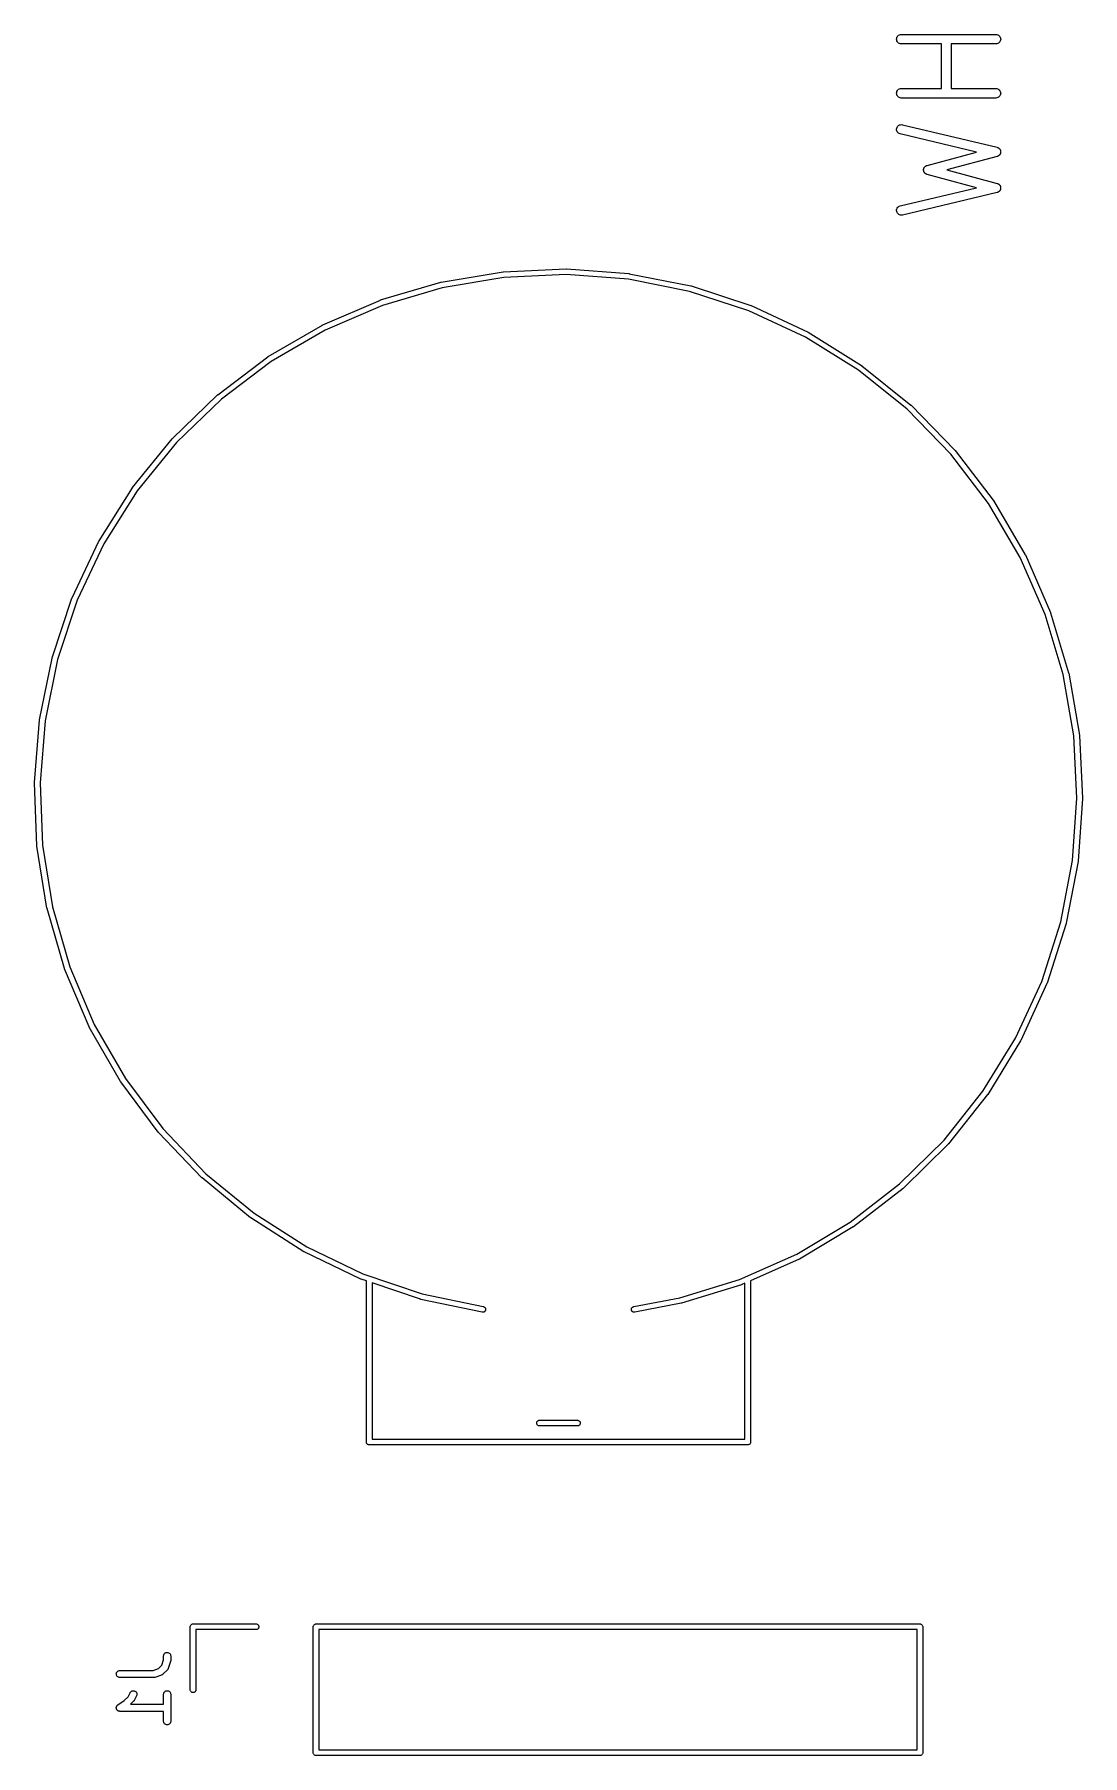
# Model space of a CAD drawing. Extents: x 160.9 to 183.1, y -119.4 to -83.
import ezdxf

# ---------------------------------------------------------------- set-up
doc = ezdxf.new("R2010")
doc.units = 0
doc.layers.add('BLACK', color=7, linetype='CONTINUOUS')

msp = doc.modelspace()

# ---------------------------------------------------------------- linework, layer by layer
at = {"layer": 'BLACK', "linetype": 'CONTINUOUS'}
for p, q in [((179.145, -83.121), (179.147, -83.1016)), ((179.147, -83.1405), (179.145, -83.121)), ((179.147, -83.1016), (179.153, -83.083)), ((179.152, -83.1592), (179.147, -83.1405)), ((179.161, -83.1765), (179.152, -83.1592)), ((179.153, -83.083), (179.162, -83.0658)), ((179.173, -83.1917), (179.161, -83.1765)), ((179.162, -83.0658), (179.174, -83.0508)), ((179.188, -83.2042), (179.173, -83.1917)), ((179.174, -83.0508), (179.189, -83.0384)), ((179.205, -83.2136), (179.188, -83.2042)), ((179.189, -83.0384), (179.207, -83.0293)), ((179.224, -83.2195), (179.205, -83.2136)), ((179.207, -83.0293), (179.225, -83.0236)), ((179.243, -83.2217), (179.224, -83.2195)), ((179.225, -83.0236), (179.245, -83.0217)), ((179.245, -83.2217), (179.243, -83.2217)), ((179.245, -83.0217), (181.245, -83.0217)), ((180.097, -83.2217), (179.245, -83.2217)), ((180.097, -84.1646), (180.097, -83.2217)), ((181.245, -83.2217), (180.297, -83.2217)), ((180.297, -83.2217), (180.297, -84.1646)), ((181.245, -83.0217), (181.246, -83.0217)), ((181.264, -83.2198), (181.245, -83.2217)), ((181.246, -83.0217), (181.266, -83.0239)), ((181.283, -83.2142), (181.264, -83.2198)), ((181.266, -83.0239), (181.284, -83.0298)), ((181.3, -83.205), (181.283, -83.2142)), ((181.284, -83.0298), (181.301, -83.0392)), ((181.315, -83.1927), (181.3, -83.205)), ((181.301, -83.0392), (181.316, -83.0517)), ((181.328, -83.1776), (181.315, -83.1927)), ((181.316, -83.0517), (181.328, -83.067)), ((181.328, -83.067), (181.337, -83.0843)), ((181.337, -83.1605), (181.328, -83.1776)), ((181.337, -83.0843), (181.343, -83.103)), ((181.343, -83.1418), (181.337, -83.1605)), ((181.343, -83.103), (181.345, -83.1224)), ((181.345, -83.1224), (181.343, -83.1418)), ((179.145, -84.2639), (179.147, -84.2445)), ((179.147, -84.2833), (179.145, -84.2639)), ((179.147, -84.2445), (179.153, -84.2258)), ((179.152, -84.302), (179.147, -84.2833)), ((179.161, -84.3193), (179.152, -84.302)), ((179.153, -84.2258), (179.162, -84.2087)), ((179.173, -84.3345), (179.161, -84.3193)), ((179.162, -84.2087), (179.174, -84.1936)), ((179.188, -84.3471), (179.173, -84.3345)), ((179.174, -84.1936), (179.189, -84.1813)), ((179.189, -84.1813), (179.207, -84.1721)), ((179.207, -84.1721), (179.225, -84.1665)), ((179.225, -84.1665), (179.245, -84.1646)), ((179.245, -84.1646), (180.097, -84.1646)), ((180.297, -84.1646), (181.245, -84.1646)), ((181.245, -84.1646), (181.246, -84.1646)), ((181.246, -84.1646), (181.266, -84.1668)), ((181.266, -84.1668), (181.284, -84.1727)), ((181.284, -84.1727), (181.301, -84.1821)), ((181.301, -84.1821), (181.316, -84.1946)), ((181.328, -84.3205), (181.315, -84.3355)), ((181.316, -84.1946), (181.328, -84.2098)), ((181.328, -84.2098), (181.337, -84.2271)), ((181.337, -84.3033), (181.328, -84.3205)), ((181.337, -84.2271), (181.343, -84.2458)), ((181.343, -84.2847), (181.337, -84.3033)), ((181.343, -84.2458), (181.345, -84.2653)), ((181.345, -84.2653), (181.343, -84.2847)), ((179.205, -84.3565), (179.188, -84.3471)), ((179.224, -84.3624), (179.205, -84.3565)), ((179.243, -84.3646), (179.224, -84.3624)), ((179.245, -84.3646), (179.243, -84.3646)), ((181.245, -84.3646), (179.245, -84.3646)), ((181.264, -84.3627), (181.245, -84.3646)), ((181.283, -84.357), (181.264, -84.3627)), ((181.3, -84.3479), (181.283, -84.357)), ((181.315, -84.3355), (181.3, -84.3479)), ((179.145, -85.022), (179.148, -85.0026)), ((179.146, -85.0414), (179.145, -85.022)), ((179.151, -85.0604), (179.146, -85.0414)), ((179.148, -85.0026), (179.154, -84.9842)), ((179.159, -85.078), (179.151, -85.0604)), ((179.154, -84.9842), (179.164, -84.9674)), ((179.164, -84.9674), (179.177, -84.9529)), ((179.177, -84.9529), (179.193, -84.9411)), ((179.193, -84.9411), (179.21, -84.9326)), ((179.21, -84.9326), (179.229, -84.9277)), ((179.229, -84.9277), (179.249, -84.9265)), ((179.249, -84.9265), (179.268, -84.9292)), ((179.268, -84.9292), (181.268, -85.4054)), ((179.171, -85.0937), (179.159, -85.078)), ((179.185, -85.1068), (179.171, -85.0937)), ((179.202, -85.1168), (179.185, -85.1068)), ((179.22, -85.1234), (179.202, -85.1168)), ((179.222, -85.1238), (179.22, -85.1234)), ((180.836, -85.5082), (179.222, -85.1238)), ((181.268, -85.4054), (181.269, -85.4057)), ((181.269, -85.4057), (181.274, -85.4073)), ((181.274, -85.4073), (181.278, -85.4084)), ((181.278, -85.4084), (181.283, -85.4106)), ((181.283, -85.4106), (181.288, -85.4123)), ((181.288, -85.4123), (181.292, -85.4147)), ((181.292, -85.4147), (181.296, -85.4167)), ((181.296, -85.4167), (181.3, -85.4197)), ((181.3, -85.4197), (181.304, -85.4224)), ((181.304, -85.4224), (181.308, -85.4255)), ((181.308, -85.4255), (181.312, -85.4282)), ((179.778, -85.7916), (179.784, -85.7889)), ((179.784, -85.7889), (179.787, -85.7881)), ((179.787, -85.7881), (179.79, -85.787)), ((179.79, -85.787), (180.836, -85.5082)), ((181.271, -85.5993), (180.204, -85.8836)), ((181.275, -85.5977), (181.271, -85.5993)), ((181.279, -85.5965), (181.275, -85.5977)), ((181.284, -85.5943), (181.279, -85.5965)), ((181.289, -85.5924), (181.284, -85.5943)), ((181.293, -85.59), (181.289, -85.5924)), ((181.297, -85.588), (181.293, -85.59)), ((181.301, -85.5849), (181.297, -85.588)), ((181.305, -85.5822), (181.301, -85.5849)), ((181.309, -85.579), (181.305, -85.5822)), ((181.312, -85.5763), (181.309, -85.579)), ((181.312, -85.4282), (181.315, -85.432)), ((181.316, -85.5724), (181.312, -85.5763)), ((181.315, -85.432), (181.319, -85.4355)), ((181.32, -85.5689), (181.316, -85.5724)), ((181.319, -85.4355), (181.322, -85.4392)), ((181.322, -85.5652), (181.32, -85.5689)), ((181.322, -85.4392), (181.325, -85.4426)), ((181.325, -85.5617), (181.322, -85.5652)), ((181.325, -85.4426), (181.327, -85.447)), ((181.328, -85.5573), (181.325, -85.5617)), ((181.327, -85.447), (181.33, -85.4512)), ((181.331, -85.5531), (181.328, -85.5573)), ((181.33, -85.4512), (181.332, -85.4553)), ((181.333, -85.5489), (181.331, -85.5531)), ((181.332, -85.4553), (181.335, -85.4593)), ((181.335, -85.5449), (181.333, -85.5489)), ((181.335, -85.4593), (181.337, -85.4641)), ((181.337, -85.54), (181.335, -85.5449)), ((181.337, -85.4641), (181.339, -85.4688)), ((181.339, -85.5353), (181.337, -85.54)), ((181.339, -85.4688), (181.34, -85.4732)), ((181.34, -85.5309), (181.339, -85.5353)), ((181.34, -85.4732), (181.342, -85.4776)), ((181.342, -85.5265), (181.34, -85.5309)), ((181.342, -85.4776), (181.342, -85.4827)), ((181.342, -85.4827), (181.344, -85.4877)), ((181.343, -85.5214), (181.342, -85.5265)), ((181.344, -85.5164), (181.343, -85.5214)), ((181.344, -85.4877), (181.344, -85.4923)), ((181.344, -85.4923), (181.345, -85.4969)), ((181.345, -85.4969), (181.344, -85.502)), ((181.344, -85.502), (181.345, -85.5072)), ((181.345, -85.5072), (181.344, -85.5117)), ((181.344, -85.5117), (181.344, -85.5164)), ((179.716, -85.8764), (179.717, -85.8732)), ((179.717, -85.8829), (179.716, -85.8764)), ((179.716, -85.8894), (179.717, -85.8829)), ((179.717, -85.8927), (179.716, -85.8894)), ((179.717, -85.8699), (179.719, -85.8636)), ((179.717, -85.8732), (179.717, -85.8699)), ((179.717, -85.8959), (179.717, -85.8927)), ((179.718, -85.9023), (179.717, -85.8959)), ((179.719, -85.9087), (179.718, -85.9023)), ((179.719, -85.8636), (179.72, -85.8572)), ((179.721, -85.9118), (179.719, -85.9087)), ((179.72, -85.8572), (179.721, -85.8541)), ((179.721, -85.8541), (179.722, -85.8509)), ((179.721, -85.915), (179.721, -85.9118)), ((179.724, -85.9209), (179.721, -85.915)), ((179.722, -85.8509), (179.724, -85.845)), ((179.724, -85.845), (179.727, -85.8389)), ((179.726, -85.927), (179.724, -85.9209)), ((179.728, -85.9298), (179.726, -85.927)), ((179.727, -85.8389), (179.728, -85.8362)), ((179.728, -85.8362), (179.73, -85.8332)), ((179.729, -85.9328), (179.728, -85.9298)), ((179.733, -85.9381), (179.729, -85.9328)), ((179.73, -85.8332), (179.734, -85.8279)), ((179.736, -85.9437), (179.733, -85.9381)), ((179.734, -85.8279), (179.737, -85.8224)), ((179.738, -85.9461), (179.736, -85.9437)), ((179.737, -85.8224), (179.739, -85.82)), ((179.74, -85.9488), (179.738, -85.9461)), ((179.739, -85.82), (179.741, -85.8174)), ((179.745, -85.9533), (179.74, -85.9488)), ((179.741, -85.8174), (179.746, -85.813)), ((179.749, -85.9581), (179.745, -85.9533)), ((179.746, -85.813), (179.75, -85.8082)), ((179.752, -85.96), (179.749, -85.9581)), ((179.75, -85.8082), (179.753, -85.8063)), ((179.754, -85.9623), (179.752, -85.96)), ((179.753, -85.8063), (179.756, -85.8041)), ((179.76, -85.9658), (179.754, -85.9623)), ((179.756, -85.8041), (179.761, -85.8007)), ((179.765, -85.9696), (179.76, -85.9658)), ((179.761, -85.8007), (179.766, -85.7969)), ((179.768, -85.971), (179.765, -85.9696)), ((179.766, -85.7969), (179.769, -85.7956)), ((179.771, -85.9728), (179.768, -85.971)), ((179.769, -85.7956), (179.772, -85.7938)), ((179.777, -85.9751), (179.771, -85.9728)), ((179.772, -85.7938), (179.778, -85.7916)), ((179.783, -85.9779), (179.777, -85.9751)), ((179.786, -85.9787), (179.783, -85.9779)), ((179.789, -85.9799), (179.786, -85.9787)), ((179.79, -85.9802), (179.789, -85.9799)), ((180.836, -86.2591), (179.79, -85.9802)), ((180.204, -85.8836), (181.271, -86.1679)), ((179.222, -86.6435), (180.836, -86.2591)), ((181.268, -86.3619), (179.268, -86.838)), ((181.272, -86.3603), (181.268, -86.3619)), ((181.271, -86.1679), (181.272, -86.1683)), ((181.272, -86.1683), (181.276, -86.17)), ((181.277, -86.3593), (181.272, -86.3603)), ((181.276, -86.17), (181.281, -86.1712)), ((181.281, -86.3572), (181.277, -86.3593)), ((181.281, -86.1712), (181.285, -86.1735)), ((181.286, -86.3555), (181.281, -86.3572)), ((181.285, -86.1735), (181.29, -86.1754)), ((181.29, -86.3532), (181.286, -86.3555)), ((181.29, -86.1754), (181.294, -86.1779)), ((181.295, -86.3513), (181.29, -86.3532)), ((181.294, -86.1779), (181.298, -86.18)), ((181.299, -86.3483), (181.295, -86.3513)), ((181.298, -86.18), (181.302, -86.1831)), ((181.303, -86.3457), (181.299, -86.3483)), ((181.302, -86.1831), (181.307, -86.1859)), ((181.307, -86.3426), (181.303, -86.3457)), ((181.307, -86.1859), (181.31, -86.1891)), ((181.31, -86.34), (181.307, -86.3426)), ((181.31, -86.1891), (181.313, -86.1919)), ((181.314, -86.3362), (181.31, -86.34)), ((181.313, -86.1919), (181.317, -86.1958)), ((181.318, -86.3328), (181.314, -86.3362)), ((181.317, -86.1958), (181.321, -86.1994)), ((181.321, -86.3291), (181.318, -86.3328)), ((181.321, -86.1994), (181.323, -86.2032)), ((181.324, -86.3258), (181.321, -86.3291)), ((181.323, -86.2032), (181.326, -86.2067)), ((181.327, -86.3214), (181.324, -86.3258)), ((181.326, -86.2067), (181.329, -86.2111)), ((181.33, -86.3173), (181.327, -86.3214)), ((181.329, -86.2111), (181.332, -86.2154)), ((181.332, -86.3131), (181.33, -86.3173)), ((181.332, -86.2154), (181.334, -86.2196)), ((181.334, -86.3092), (181.332, -86.3131)), ((181.334, -86.2196), (181.336, -86.2236)), ((181.336, -86.3044), (181.334, -86.3092)), ((181.336, -86.2236), (181.338, -86.2285)), ((181.338, -86.2998), (181.336, -86.3044)), ((181.338, -86.2285), (181.34, -86.2332)), ((181.34, -86.2953), (181.338, -86.2998)), ((181.34, -86.2332), (181.341, -86.2377)), ((181.341, -86.291), (181.34, -86.2953)), ((181.341, -86.2377), (181.342, -86.2421)), ((181.342, -86.2859), (181.341, -86.291)), ((181.342, -86.2421), (181.343, -86.2472)), ((181.343, -86.2809), (181.342, -86.2859)), ((181.343, -86.2472), (181.344, -86.2523)), ((181.344, -86.2763), (181.343, -86.2809)), ((181.344, -86.2523), (181.344, -86.2569)), ((181.344, -86.2569), (181.345, -86.2614)), ((181.345, -86.2614), (181.344, -86.2666)), ((181.344, -86.2666), (181.345, -86.2718)), ((181.345, -86.2718), (181.344, -86.2763)), ((179.145, -86.7439), (179.146, -86.7244)), ((179.147, -86.7632), (179.145, -86.7439)), ((179.146, -86.7244), (179.151, -86.7056)), ((179.154, -86.7817), (179.147, -86.7632)), ((179.151, -86.7056), (179.16, -86.6881)), ((179.163, -86.7987), (179.154, -86.7817)), ((179.16, -86.6881), (179.172, -86.6726)), ((179.176, -86.8134), (179.163, -86.7987)), ((179.172, -86.6726), (179.186, -86.6596)), ((179.191, -86.8254), (179.176, -86.8134)), ((179.186, -86.6596), (179.203, -86.6498)), ((179.209, -86.8341), (179.191, -86.8254)), ((179.203, -86.6498), (179.222, -86.6435)), ((179.228, -86.8393), (179.209, -86.8341)), ((179.247, -86.8407), (179.228, -86.8393)), ((179.267, -86.8384), (179.247, -86.8407)), ((179.268, -86.838), (179.267, -86.8384)), ((168.242, -88.6302), (169.514, -88.2558)), ((169.514, -88.2558), (169.515, -88.2556)), ((169.515, -88.2556), (169.518, -88.2549)), ((169.518, -88.2549), (169.521, -88.2542)), ((169.521, -88.2542), (170.829, -88.0354)), ((170.845, -88.1543), (169.545, -88.3719)), ((170.829, -88.0354), (170.83, -88.0353)), ((170.83, -88.0353), (170.833, -88.0349)), ((170.833, -88.0349), (170.836, -88.0346)), ((170.836, -88.0346), (172.161, -87.9745)), ((172.163, -88.0945), (170.845, -88.1543)), ((172.161, -87.9745), (172.161, -87.9744)), ((172.161, -87.9744), (172.165, -87.9745)), ((173.478, -88.1934), (172.163, -88.0945)), ((172.165, -87.9745), (172.168, -87.9746)), ((172.168, -87.9746), (173.49, -88.074)), ((174.771, -88.4496), (173.478, -88.1934)), ((173.49, -88.074), (173.491, -88.0741)), ((173.491, -88.0741), (173.494, -88.0745)), ((173.494, -88.0745), (173.497, -88.075)), ((173.497, -88.075), (174.798, -88.3325)), ((174.798, -88.3325), (174.798, -88.3325)), ((174.798, -88.3325), (174.798, -88.3325)), ((174.798, -88.3325), (174.799, -88.3327)), ((174.799, -88.3327), (174.802, -88.3335)), ((174.802, -88.3335), (174.805, -88.3344)), ((167.018, -89.1571), (168.236, -88.6326)), ((168.236, -88.6324), (168.239, -88.6313)), ((168.236, -88.6326), (168.236, -88.6324)), ((168.239, -88.6313), (168.242, -88.6302)), ((169.545, -88.3719), (168.28, -88.7443)), ((176.025, -88.8593), (174.771, -88.4496)), ((174.805, -88.3344), (176.065, -88.7463)), ((168.28, -88.7443), (167.069, -89.2658)), ((177.22, -89.4166), (176.025, -88.8593)), ((176.065, -88.7463), (176.066, -88.7465)), ((176.066, -88.7465), (176.069, -88.7478)), ((176.069, -88.7478), (176.072, -88.749)), ((176.072, -88.749), (177.274, -89.3094)), ((165.865, -89.8273), (167.011, -89.1603)), ((167.069, -89.2658), (165.929, -89.9292)), ((167.011, -89.1603), (167.012, -89.16)), ((167.012, -89.16), (167.015, -89.1585)), ((167.015, -89.1585), (167.018, -89.1571)), ((178.339, -90.1134), (177.22, -89.4166)), ((177.274, -89.3094), (177.274, -89.3096)), ((177.274, -89.3096), (177.277, -89.3112)), ((177.277, -89.3112), (177.28, -89.3128)), ((177.28, -89.3128), (178.406, -90.0135)), ((164.802, -90.6311), (165.859, -89.8313)), ((165.929, -89.9292), (164.877, -90.7246)), ((165.859, -89.8313), (165.86, -89.8309)), ((165.86, -89.8309), (165.863, -89.8291)), ((165.863, -89.8291), (165.865, -89.8273)), ((179.367, -90.9398), (178.339, -90.1134)), ((178.406, -90.0135), (178.406, -90.0138)), ((178.406, -90.0138), (178.409, -90.0158)), ((178.409, -90.0158), (178.412, -90.0177)), ((178.412, -90.0177), (179.445, -90.8485)), ((163.842, -91.5568), (164.796, -90.6357)), ((164.877, -90.7246), (163.928, -91.6406)), ((164.796, -90.6357), (164.797, -90.6353)), ((164.797, -90.6353), (164.799, -90.6332)), ((164.799, -90.6332), (164.802, -90.6311)), ((179.445, -90.8485), (179.446, -90.8489)), ((179.446, -90.8489), (179.448, -90.8512)), ((179.448, -90.8512), (179.45, -90.8534)), ((179.45, -90.8534), (180.376, -91.8023)), ((180.288, -91.8835), (179.367, -90.9398)), ((163.001, -92.5911), (163.838, -91.5621)), ((163.838, -91.5616), (163.84, -91.5592)), ((163.838, -91.5621), (163.838, -91.5616)), ((163.84, -91.5592), (163.842, -91.5568)), ((163.928, -91.6406), (163.097, -92.664)), ((181.089, -92.9311), (180.288, -91.8835)), ((180.376, -91.8023), (180.377, -91.8028)), ((180.377, -91.8028), (180.379, -91.8053)), ((180.379, -91.8053), (180.381, -91.8078)), ((180.381, -91.8078), (181.186, -92.8611)), ((162.291, -93.7189), (162.997, -92.597)), ((163.097, -92.664), (162.394, -93.7798)), ((162.997, -92.5964), (162.999, -92.5937)), ((162.997, -92.597), (162.997, -92.5964)), ((162.999, -92.5937), (163.001, -92.5911)), ((181.758, -94.0674), (181.089, -92.9311)), ((181.186, -92.8611), (181.187, -92.8616)), ((181.187, -92.8616), (181.189, -92.8644)), ((181.189, -92.8644), (181.19, -92.8671)), ((181.19, -92.8671), (181.863, -94.0096)), ((161.72, -94.924), (162.287, -93.7253)), ((162.394, -93.7798), (161.83, -94.972)), ((162.287, -93.7247), (162.289, -93.7218)), ((162.287, -93.7253), (162.287, -93.7247)), ((162.289, -93.7218), (162.291, -93.7189)), ((182.286, -95.2758), (181.758, -94.0674)), ((181.863, -94.0096), (181.864, -94.0101)), ((181.864, -94.0101), (181.865, -94.0131)), ((181.865, -94.0131), (181.867, -94.016)), ((181.867, -94.016), (182.398, -95.2311)), ((161.299, -96.1889), (161.718, -94.9307)), ((161.83, -94.972), (161.414, -96.2233)), ((161.718, -94.9301), (161.719, -94.9271)), ((161.718, -94.9307), (161.718, -94.9301)), ((161.719, -94.9271), (161.72, -94.924)), ((182.398, -95.2311), (182.398, -95.2316)), ((182.398, -95.2316), (182.399, -95.2348)), ((182.399, -95.2348), (182.4, -95.2378)), ((182.4, -95.2378), (182.781, -96.5078)), ((182.665, -96.5389), (182.286, -95.2758)), ((161.033, -97.4951), (161.297, -96.1958)), ((161.414, -96.2233), (161.151, -97.5155)), ((161.297, -96.1952), (161.298, -96.192)), ((161.297, -96.1958), (161.297, -96.1952)), ((161.298, -96.192), (161.299, -96.1889)), ((182.889, -97.8383), (182.665, -96.5389)), ((182.781, -96.5078), (182.781, -96.5084)), ((182.781, -96.5084), (182.782, -96.5117)), ((182.782, -96.5117), (182.783, -96.5149)), ((182.783, -96.5149), (183.008, -97.8215)), ((160.926, -98.8239), (161.032, -97.5023)), ((161.032, -97.5017), (161.033, -97.4984)), ((161.032, -97.5023), (161.032, -97.5017)), ((161.033, -97.4984), (161.033, -97.4951)), ((161.151, -97.5155), (161.046, -98.83)), ((182.956, -99.1553), (182.889, -97.8383)), ((183.008, -97.8215), (183.008, -97.8221)), ((183.008, -97.8221), (183.009, -97.8254)), ((183.009, -97.8254), (183.009, -97.8286)), ((183.009, -97.8286), (183.076, -99.1529)), ((160.925, -98.8305), (160.926, -98.8272)), ((160.925, -98.8312), (160.925, -98.8305)), ((160.979, -100.156), (160.925, -98.8312)), ((160.926, -98.8272), (160.926, -98.8239)), ((161.046, -98.83), (161.098, -100.148)), ((182.864, -100.471), (182.956, -99.1553)), ((183.076, -99.1601), (182.984, -100.483)), ((183.076, -99.1529), (183.076, -99.1535)), ((183.076, -99.1535), (183.076, -99.1568)), ((183.076, -99.1568), (183.076, -99.1601)), ((160.979, -100.159), (160.979, -100.156)), ((160.979, -100.163), (160.979, -100.159)), ((161.191, -101.472), (160.979, -100.163)), ((160.979, -100.163), (160.979, -100.163)), ((161.098, -100.148), (161.309, -101.449)), ((182.615, -101.766), (182.864, -100.471)), ((182.983, -100.49), (182.732, -101.792)), ((182.984, -100.483), (182.983, -100.487)), ((182.983, -100.487), (182.983, -100.49)), ((182.984, -100.483), (182.984, -100.483)), ((161.192, -101.475), (161.191, -101.472)), ((161.193, -101.479), (161.192, -101.475)), ((161.561, -102.753), (161.193, -101.479)), ((161.193, -101.479), (161.193, -101.479)), ((161.309, -101.449), (161.675, -102.716)), ((182.212, -103.021), (182.615, -101.766)), ((182.73, -101.799), (182.325, -103.061)), ((182.731, -101.796), (182.73, -101.799)), ((182.732, -101.793), (182.731, -101.796)), ((182.732, -101.792), (182.732, -101.793)), ((161.562, -102.756), (161.561, -102.753)), ((161.563, -102.759), (161.562, -102.756)), ((161.563, -102.76), (161.563, -102.759)), ((162.081, -103.98), (161.563, -102.76)), ((161.675, -102.716), (162.19, -103.93)), ((181.661, -104.219), (182.212, -103.021)), ((182.322, -103.068), (181.768, -104.273)), ((182.323, -103.065), (182.322, -103.068)), ((182.325, -103.062), (182.323, -103.065)), ((182.325, -103.061), (182.325, -103.062)), ((162.19, -103.93), (162.847, -105.073)), ((162.083, -103.983), (162.081, -103.98)), ((162.084, -103.986), (162.083, -103.983)), ((162.084, -103.987), (162.084, -103.986)), ((162.745, -105.136), (162.084, -103.987)), ((180.97, -105.342), (181.661, -104.219)), ((181.765, -104.279), (181.07, -105.408)), ((181.766, -104.276), (181.765, -104.279)), ((181.768, -104.273), (181.766, -104.276)), ((181.768, -104.273), (181.768, -104.273)), ((162.747, -105.139), (162.745, -105.136)), ((162.749, -105.142), (162.747, -105.139)), ((163.543, -106.204), (162.749, -105.142)), ((162.749, -105.142), (162.749, -105.142)), ((162.847, -105.073), (163.637, -106.129)), ((180.149, -106.374), (180.97, -105.342)), ((181.066, -105.414), (180.24, -106.452)), ((181.068, -105.412), (181.066, -105.414)), ((181.07, -105.409), (181.068, -105.412)), ((181.07, -105.408), (181.07, -105.409)), ((163.637, -106.129), (164.548, -107.083)), ((163.546, -106.207), (163.543, -106.204)), ((163.548, -106.209), (163.546, -106.207)), ((163.548, -106.21), (163.548, -106.209)), ((164.464, -107.168), (163.548, -106.21)), ((179.21, -107.3), (180.149, -106.374)), ((180.236, -106.457), (179.291, -107.388)), ((180.238, -106.455), (180.236, -106.457)), ((180.24, -106.452), (180.238, -106.455)), ((180.24, -106.452), (180.24, -106.452)), ((164.467, -107.17), (164.464, -107.168)), ((164.469, -107.173), (164.467, -107.17)), ((165.494, -108.015), (164.469, -107.173)), ((164.469, -107.173), (164.469, -107.173)), ((164.548, -107.083), (165.567, -107.92)), ((178.166, -108.107), (179.21, -107.3)), ((179.286, -107.393), (178.237, -108.204)), ((179.288, -107.391), (179.286, -107.393)), ((179.291, -107.389), (179.288, -107.391)), ((179.291, -107.388), (179.291, -107.389)), ((165.567, -107.92), (166.68, -108.628)), ((165.497, -108.017), (165.494, -108.015)), ((165.499, -108.019), (165.497, -108.017)), ((165.5, -108.019), (165.499, -108.019)), ((166.618, -108.731), (165.5, -108.019)), ((177.034, -108.782), (178.166, -108.107)), ((178.231, -108.208), (177.092, -108.887)), ((178.234, -108.206), (178.231, -108.208)), ((178.236, -108.204), (178.234, -108.206)), ((178.237, -108.204), (178.236, -108.204)), ((166.68, -108.628), (167.869, -109.198)), ((166.621, -108.733), (166.618, -108.731)), ((166.624, -108.735), (166.621, -108.733)), ((167.82, -109.308), (166.624, -108.735)), ((166.624, -108.735), (166.624, -108.735)), ((175.828, -109.316), (177.034, -108.782)), ((177.086, -108.89), (176.06, -109.345)), ((177.088, -108.889), (177.086, -108.89)), ((177.091, -108.887), (177.088, -108.889)), ((177.092, -108.887), (177.091, -108.887)), ((167.823, -109.309), (167.82, -109.308)), ((167.826, -109.31), (167.823, -109.309)), ((167.827, -109.311), (167.826, -109.31)), ((167.94, -109.349), (167.827, -109.311)), ((167.869, -109.198), (169.118, -109.621)), ((167.94, -112.747), (167.94, -109.349)), ((169.083, -109.736), (168.06, -109.389)), ((168.06, -109.389), (168.06, -112.69)), ((174.567, -109.702), (175.828, -109.316)), ((175.94, -109.398), (175.873, -109.427)), ((175.94, -112.69), (175.94, -109.398)), ((176.06, -109.345), (176.06, -109.347)), ((176.06, -109.347), (176.06, -112.747)), ((169.086, -109.737), (169.083, -109.736)), ((169.089, -109.737), (169.086, -109.737)), ((169.09, -109.738), (169.089, -109.737)), ((170.388, -110.009), (169.09, -109.738)), ((169.118, -109.621), (170.412, -109.891)), ((173.589, -109.891), (174.567, -109.702)), ((175.867, -109.43), (174.599, -109.818)), ((175.87, -109.429), (175.867, -109.43)), ((175.873, -109.428), (175.87, -109.429)), ((175.873, -109.427), (175.873, -109.428)), ((170.395, -110.01), (170.388, -110.009)), ((170.402, -110.01), (170.395, -110.01)), ((170.409, -110.009), (170.402, -110.01)), ((170.416, -110.008), (170.409, -110.009)), ((170.412, -109.891), (170.413, -109.891)), ((170.413, -109.891), (170.42, -109.893)), ((170.423, -110.005), (170.416, -110.008)), ((170.42, -109.893), (170.426, -109.896)), ((170.43, -110.002), (170.423, -110.005)), ((170.426, -109.896), (170.433, -109.9)), ((170.436, -109.998), (170.43, -110.002)), ((170.433, -109.9), (170.439, -109.904)), ((170.441, -109.994), (170.436, -109.998)), ((170.439, -109.904), (170.444, -109.909)), ((170.446, -109.988), (170.441, -109.994)), ((170.444, -109.909), (170.448, -109.915)), ((170.45, -109.983), (170.446, -109.988)), ((170.448, -109.915), (170.452, -109.921)), ((170.454, -109.976), (170.45, -109.983)), ((170.452, -109.921), (170.455, -109.927)), ((170.457, -109.97), (170.454, -109.976)), ((170.455, -109.927), (170.458, -109.934)), ((170.459, -109.963), (170.457, -109.97)), ((170.458, -109.934), (170.459, -109.941)), ((170.459, -109.941), (170.46, -109.948)), ((170.46, -109.955), (170.459, -109.963)), ((170.46, -109.948), (170.46, -109.955)), ((173.54, -109.947), (173.541, -109.94)), ((173.54, -109.954), (173.54, -109.947)), ((173.541, -109.961), (173.54, -109.954)), ((173.541, -109.94), (173.543, -109.933)), ((173.543, -109.968), (173.541, -109.961)), ((173.543, -109.933), (173.545, -109.926)), ((173.545, -109.975), (173.543, -109.968)), ((173.545, -109.926), (173.548, -109.919)), ((173.549, -109.981), (173.545, -109.975)), ((173.548, -109.919), (173.552, -109.913)), ((173.553, -109.987), (173.549, -109.981)), ((173.552, -109.913), (173.557, -109.908)), ((173.558, -109.993), (173.553, -109.987)), ((173.557, -109.908), (173.563, -109.903)), ((173.563, -109.997), (173.558, -109.993)), ((173.563, -109.903), (173.569, -109.899)), ((173.569, -110.001), (173.563, -109.997)), ((173.569, -109.899), (173.575, -109.896)), ((173.575, -110.005), (173.569, -110.001)), ((173.575, -109.896), (173.582, -109.893)), ((173.582, -110.007), (173.575, -110.005)), ((173.582, -109.893), (173.589, -109.891)), ((173.589, -110.009), (173.582, -110.007)), ((173.596, -110.01), (173.589, -110.009)), ((173.604, -110.01), (173.596, -110.01)), ((173.611, -110.009), (173.604, -110.01)), ((174.592, -109.819), (173.611, -110.009)), ((173.611, -110.009), (173.611, -110.009)), ((174.595, -109.818), (174.592, -109.819)), ((174.598, -109.818), (174.595, -109.818)), ((174.599, -109.818), (174.598, -109.818)), ((171.544, -112.327), (171.55, -112.317)), ((171.55, -112.317), (171.557, -112.307)), ((171.557, -112.307), (171.567, -112.3)), ((171.567, -112.3), (171.577, -112.294)), ((171.577, -112.294), (171.588, -112.291)), ((171.588, -112.291), (171.597, -112.29)), ((171.597, -112.29), (172.403, -112.29)), ((172.403, -112.29), (172.412, -112.291)), ((172.412, -112.291), (172.423, -112.294)), ((172.423, -112.294), (172.433, -112.3)), ((172.433, -112.3), (172.443, -112.307)), ((172.443, -112.307), (172.45, -112.317)), ((172.45, -112.317), (172.456, -112.327)), ((171.54, -112.35), (171.541, -112.338)), ((171.541, -112.362), (171.54, -112.35)), ((171.541, -112.338), (171.544, -112.327)), ((171.544, -112.373), (171.541, -112.362)), ((171.55, -112.383), (171.544, -112.373)), ((171.557, -112.393), (171.55, -112.383)), ((171.567, -112.4), (171.557, -112.393)), ((171.577, -112.406), (171.567, -112.4)), ((171.588, -112.409), (171.577, -112.406)), ((171.597, -112.41), (171.588, -112.409)), ((172.403, -112.41), (171.597, -112.41)), ((172.412, -112.409), (172.403, -112.41)), ((172.423, -112.406), (172.412, -112.409)), ((172.433, -112.4), (172.423, -112.406)), ((172.443, -112.393), (172.433, -112.4)), ((172.45, -112.383), (172.443, -112.393)), ((172.456, -112.373), (172.45, -112.383)), ((172.456, -112.327), (172.459, -112.338)), ((172.459, -112.362), (172.456, -112.373)), ((172.459, -112.338), (172.46, -112.35)), ((172.46, -112.35), (172.459, -112.362)), ((167.94, -112.75), (167.94, -112.747)), ((167.941, -112.762), (167.94, -112.75)), ((167.944, -112.773), (167.941, -112.762)), ((167.95, -112.783), (167.944, -112.773)), ((167.957, -112.793), (167.95, -112.783)), ((167.967, -112.8), (167.957, -112.793)), ((167.977, -112.806), (167.967, -112.8)), ((167.988, -112.809), (167.977, -112.806)), ((168, -112.81), (167.988, -112.809)), ((168.003, -112.81), (168, -112.81)), ((175.997, -112.81), (168.003, -112.81)), ((168.06, -112.69), (175.94, -112.69)), ((176, -112.81), (175.997, -112.81)), ((176.003, -112.81), (176, -112.81)), ((176.012, -112.809), (176.003, -112.81)), ((176.003, -112.81), (176.003, -112.81)), ((176.023, -112.806), (176.012, -112.809)), ((176.033, -112.8), (176.023, -112.806)), ((176.043, -112.793), (176.033, -112.8)), ((176.05, -112.783), (176.043, -112.793)), ((176.056, -112.773), (176.05, -112.783)), ((176.059, -112.762), (176.056, -112.773)), ((176.06, -112.75), (176.059, -112.762)), ((176.06, -112.747), (176.06, -112.75)), ((164.218, -116.653), (164.219, -116.641)), ((164.218, -116.656), (164.218, -116.653)), ((164.218, -117.986), (164.218, -116.656)), ((164.219, -116.641), (164.222, -116.63)), ((164.222, -116.63), (164.228, -116.62)), ((164.228, -116.62), (164.235, -116.61)), ((164.235, -116.61), (164.245, -116.603)), ((164.245, -116.603), (164.255, -116.597)), ((164.255, -116.597), (164.266, -116.594)), ((164.266, -116.594), (164.275, -116.593)), ((164.275, -116.593), (164.278, -116.593)), ((164.278, -116.593), (164.281, -116.593)), ((164.281, -116.593), (165.611, -116.593)), ((165.611, -116.593), (165.62, -116.594)), ((165.62, -116.594), (165.631, -116.597)), ((165.631, -116.597), (165.641, -116.603)), ((165.641, -116.603), (165.651, -116.61)), ((165.651, -116.61), (165.658, -116.62)), ((165.658, -116.686), (165.651, -116.696)), ((165.658, -116.62), (165.664, -116.63)), ((165.664, -116.676), (165.658, -116.686)), ((165.664, -116.63), (165.667, -116.641)), ((165.667, -116.665), (165.664, -116.676)), ((165.667, -116.641), (165.668, -116.653)), ((165.668, -116.653), (165.667, -116.665)), ((166.818, -116.653), (166.819, -116.641)), ((166.818, -116.656), (166.818, -116.653)), ((166.818, -119.31), (166.818, -116.656)), ((166.819, -116.641), (166.822, -116.63)), ((166.822, -116.63), (166.828, -116.62)), ((166.828, -116.62), (166.835, -116.61)), ((166.835, -116.61), (166.845, -116.603)), ((166.845, -116.603), (166.855, -116.597)), ((166.855, -116.597), (166.866, -116.594)), ((166.866, -116.594), (166.875, -116.593)), ((166.875, -116.593), (166.878, -116.593)), ((166.878, -116.593), (166.881, -116.593)), ((166.881, -116.593), (179.635, -116.593)), ((179.635, -116.593), (179.638, -116.593)), ((179.638, -116.593), (179.641, -116.593)), ((179.641, -116.593), (179.641, -116.593)), ((179.641, -116.593), (179.65, -116.594)), ((179.65, -116.594), (179.661, -116.597)), ((179.661, -116.597), (179.671, -116.603)), ((179.671, -116.603), (179.681, -116.61)), ((179.681, -116.61), (179.688, -116.62)), ((179.688, -116.62), (179.694, -116.63)), ((179.694, -116.63), (179.697, -116.641)), ((179.697, -116.641), (179.698, -116.653)), ((179.698, -116.653), (179.698, -116.656)), ((179.698, -116.656), (179.698, -119.31)), ((165.611, -116.713), (164.338, -116.713)), ((164.338, -116.713), (164.338, -117.986)), ((165.62, -116.712), (165.611, -116.713)), ((165.631, -116.709), (165.62, -116.712)), ((165.641, -116.703), (165.631, -116.709)), ((165.651, -116.696), (165.641, -116.703)), ((166.938, -116.713), (166.938, -119.253)), ((179.578, -116.713), (166.938, -116.713)), ((179.578, -119.253), (179.578, -116.713)), ((163.617, -117.466), (163.655, -117.352)), ((163.655, -117.268), (163.657, -117.253)), ((163.655, -117.269), (163.655, -117.268)), ((163.655, -117.352), (163.655, -117.269)), ((163.657, -117.253), (163.661, -117.239)), ((163.661, -117.239), (163.668, -117.226)), ((163.668, -117.226), (163.678, -117.215)), ((163.678, -117.215), (163.689, -117.206)), ((163.689, -117.206), (163.702, -117.199)), ((163.702, -117.199), (163.716, -117.195)), ((163.716, -117.195), (163.731, -117.194)), ((163.731, -117.194), (163.745, -117.195)), ((163.745, -117.195), (163.759, -117.2)), ((163.802, -117.388), (163.754, -117.531)), ((163.759, -117.2), (163.772, -117.207)), ((163.772, -117.207), (163.784, -117.216)), ((163.784, -117.216), (163.793, -117.227)), ((163.793, -117.227), (163.8, -117.24)), ((163.8, -117.24), (163.804, -117.254)), ((163.804, -117.38), (163.802, -117.384)), ((163.802, -117.384), (163.802, -117.388)), ((163.804, -117.254), (163.805, -117.269)), ((163.805, -117.373), (163.804, -117.376)), ((163.804, -117.376), (163.804, -117.38)), ((163.805, -117.269), (163.805, -117.364)), ((163.805, -117.364), (163.805, -117.365)), ((163.805, -117.365), (163.805, -117.369)), ((163.805, -117.369), (163.805, -117.373)), ((162.655, -117.649), (162.657, -117.635)), ((162.657, -117.664), (162.655, -117.649)), ((162.657, -117.635), (162.661, -117.621)), ((162.661, -117.678), (162.657, -117.664)), ((162.661, -117.621), (162.668, -117.608)), ((162.668, -117.691), (162.661, -117.678)), ((162.668, -117.608), (162.678, -117.596)), ((162.677, -117.702), (162.668, -117.691)), ((162.688, -117.712), (162.677, -117.702)), ((162.678, -117.596), (162.689, -117.587)), ((162.701, -117.719), (162.688, -117.712)), ((162.689, -117.587), (162.702, -117.58)), ((162.715, -117.723), (162.701, -117.719)), ((162.702, -117.58), (162.716, -117.576)), ((162.729, -117.725), (162.715, -117.723)), ((162.716, -117.576), (162.73, -117.575)), ((162.73, -117.725), (162.729, -117.725)), ((162.73, -117.575), (163.432, -117.575)), ((163.445, -117.725), (162.73, -117.725)), ((163.432, -117.575), (163.547, -117.536)), ((163.449, -117.724), (163.445, -117.725)), ((163.453, -117.724), (163.449, -117.724)), ((163.456, -117.724), (163.453, -117.724)), ((163.459, -117.723), (163.456, -117.724)), ((163.463, -117.722), (163.459, -117.723)), ((163.467, -117.721), (163.463, -117.722)), ((163.468, -117.721), (163.467, -117.721)), ((163.611, -117.673), (163.468, -117.721)), ((163.547, -117.536), (163.617, -117.466)), ((163.613, -117.672), (163.611, -117.673)), ((163.615, -117.672), (163.613, -117.672)), ((163.62, -117.669), (163.615, -117.672)), ((163.625, -117.667), (163.62, -117.669)), ((163.626, -117.666), (163.625, -117.667)), ((163.628, -117.665), (163.626, -117.666)), ((163.632, -117.662), (163.628, -117.665)), ((163.637, -117.659), (163.632, -117.662)), ((163.638, -117.657), (163.637, -117.659)), ((163.64, -117.656), (163.638, -117.657)), ((163.641, -117.655), (163.64, -117.656)), ((163.736, -117.56), (163.641, -117.655)), ((163.737, -117.558), (163.736, -117.56)), ((163.739, -117.557), (163.737, -117.558)), ((163.742, -117.552), (163.739, -117.557)), ((163.745, -117.549), (163.742, -117.552)), ((163.746, -117.547), (163.745, -117.549)), ((163.747, -117.545), (163.746, -117.547)), ((163.75, -117.54), (163.747, -117.545)), ((163.752, -117.536), (163.75, -117.54)), ((163.753, -117.534), (163.752, -117.536)), ((163.754, -117.532), (163.753, -117.534)), ((163.754, -117.531), (163.754, -117.532)), ((162.825, -118.21), (162.907, -118.129)), ((162.907, -118.129), (162.949, -118.045)), ((162.949, -118.044), (162.957, -118.031)), ((162.949, -118.045), (162.949, -118.044)), ((162.957, -118.031), (162.968, -118.021)), ((162.968, -118.021), (162.98, -118.013)), ((162.98, -118.013), (162.993, -118.007)), ((162.993, -118.007), (163.007, -118.004)), ((163.007, -118.004), (163.022, -118.003)), ((163.022, -118.003), (163.036, -118.006)), ((163.036, -118.006), (163.05, -118.011)), ((163.083, -118.112), (163.036, -118.207)), ((163.05, -118.011), (163.062, -118.019)), ((163.062, -118.019), (163.073, -118.029)), ((163.073, -118.029), (163.081, -118.041)), ((163.081, -118.041), (163.087, -118.055)), ((163.088, -118.098), (163.083, -118.112)), ((163.087, -118.055), (163.091, -118.069)), ((163.091, -118.084), (163.088, -118.098)), ((163.091, -118.069), (163.091, -118.084)), ((163.655, -118.077), (163.657, -118.063)), ((163.655, -118.078), (163.655, -118.077)), ((163.655, -118.289), (163.655, -118.078)), ((163.657, -118.063), (163.661, -118.049)), ((163.661, -118.049), (163.668, -118.036)), ((163.668, -118.036), (163.678, -118.025)), ((163.678, -118.025), (163.689, -118.015)), ((163.689, -118.015), (163.702, -118.009)), ((163.702, -118.009), (163.716, -118.005)), ((163.716, -118.005), (163.731, -118.003)), ((163.731, -118.003), (163.745, -118.005)), ((163.745, -118.005), (163.759, -118.009)), ((163.759, -118.009), (163.772, -118.016)), ((163.772, -118.016), (163.784, -118.025)), ((163.784, -118.025), (163.793, -118.037)), ((163.793, -118.037), (163.8, -118.05)), ((163.8, -118.05), (163.804, -118.064)), ((163.804, -118.064), (163.805, -118.078)), ((163.805, -118.078), (163.805, -118.65)), ((164.219, -117.995), (164.218, -117.986)), ((164.222, -118.006), (164.219, -117.995)), ((164.228, -118.016), (164.222, -118.006)), ((164.235, -118.026), (164.228, -118.016)), ((164.245, -118.033), (164.235, -118.026)), ((164.255, -118.039), (164.245, -118.033)), ((164.266, -118.042), (164.255, -118.039)), ((164.278, -118.043), (164.266, -118.042)), ((164.29, -118.042), (164.278, -118.043)), ((164.301, -118.039), (164.29, -118.042)), ((164.311, -118.033), (164.301, -118.039)), ((164.321, -118.026), (164.311, -118.033)), ((164.328, -118.016), (164.321, -118.026)), ((164.334, -118.006), (164.328, -118.016)), ((164.337, -117.995), (164.334, -118.006)), ((164.338, -117.986), (164.337, -117.995)), ((162.655, -118.363), (162.656, -118.356)), ((162.655, -118.364), (162.655, -118.363)), ((162.655, -118.363), (162.655, -118.363)), ((162.656, -118.371), (162.655, -118.364)), ((162.656, -118.356), (162.657, -118.349)), ((162.657, -118.378), (162.656, -118.371)), ((162.657, -118.349), (162.659, -118.342)), ((162.657, -118.349), (162.657, -118.349)), ((162.657, -118.349), (162.657, -118.349)), ((162.659, -118.385), (162.657, -118.378)), ((162.657, -118.378), (162.657, -118.378)), ((162.657, -118.378), (162.657, -118.378)), ((162.659, -118.342), (162.661, -118.335)), ((162.661, -118.392), (162.659, -118.385)), ((162.661, -118.335), (162.665, -118.328)), ((162.661, -118.335), (162.661, -118.335)), ((162.661, -118.335), (162.661, -118.335)), ((162.664, -118.399), (162.661, -118.392)), ((162.661, -118.392), (162.661, -118.392)), ((162.661, -118.392), (162.661, -118.392)), ((162.668, -118.405), (162.664, -118.399)), ((162.665, -118.328), (162.668, -118.322)), ((162.668, -118.322), (162.673, -118.316)), ((162.668, -118.322), (162.668, -118.322)), ((162.668, -118.322), (162.668, -118.322)), ((162.672, -118.411), (162.668, -118.405)), ((162.668, -118.405), (162.668, -118.405)), ((162.668, -118.405), (162.668, -118.405)), ((162.677, -118.416), (162.672, -118.411)), ((162.673, -118.316), (162.677, -118.311)), ((162.677, -118.311), (162.677, -118.311)), ((162.677, -118.311), (162.678, -118.311)), ((162.677, -118.417), (162.677, -118.416)), ((162.677, -118.416), (162.677, -118.416)), ((162.682, -118.421), (162.677, -118.417)), ((162.678, -118.311), (162.683, -118.306)), ((162.688, -118.426), (162.682, -118.421)), ((162.683, -118.306), (162.689, -118.302)), ((162.694, -118.429), (162.688, -118.426)), ((162.688, -118.426), (162.688, -118.426)), ((162.688, -118.426), (162.688, -118.426)), ((162.689, -118.302), (162.825, -118.21)), ((162.701, -118.433), (162.694, -118.429)), ((162.708, -118.435), (162.701, -118.433)), ((162.701, -118.433), (162.701, -118.433)), ((162.701, -118.433), (162.701, -118.433)), ((162.715, -118.437), (162.708, -118.435)), ((162.722, -118.438), (162.715, -118.437)), ((162.715, -118.437), (162.715, -118.437)), ((162.715, -118.437), (162.715, -118.437)), ((162.729, -118.439), (162.722, -118.438)), ((162.73, -118.439), (162.729, -118.439)), ((162.729, -118.439), (162.729, -118.439)), ((162.729, -118.439), (162.729, -118.439)), ((162.729, -118.439), (162.729, -118.439)), ((163.655, -118.439), (162.73, -118.439)), ((163.022, -118.227), (162.959, -118.289)), ((162.959, -118.289), (163.655, -118.289)), ((163.024, -118.223), (163.022, -118.227)), ((163.027, -118.22), (163.024, -118.223)), ((163.029, -118.218), (163.027, -118.22)), ((163.031, -118.215), (163.029, -118.218)), ((163.033, -118.211), (163.031, -118.215)), ((163.035, -118.208), (163.033, -118.211)), ((163.036, -118.207), (163.035, -118.208)), ((163.655, -118.65), (163.655, -118.439)), ((163.657, -118.664), (163.655, -118.65)), ((163.661, -118.678), (163.657, -118.664)), ((163.668, -118.691), (163.661, -118.678)), ((163.677, -118.703), (163.668, -118.691)), ((163.688, -118.712), (163.677, -118.703)), ((163.701, -118.719), (163.688, -118.712)), ((163.715, -118.723), (163.701, -118.719)), ((163.73, -118.725), (163.715, -118.723)), ((163.744, -118.723), (163.73, -118.725)), ((163.758, -118.719), (163.744, -118.723)), ((163.771, -118.712), (163.758, -118.719)), ((163.783, -118.703), (163.771, -118.712)), ((163.792, -118.692), (163.783, -118.703)), ((163.799, -118.679), (163.792, -118.692)), ((163.804, -118.665), (163.799, -118.679)), ((163.805, -118.651), (163.804, -118.665)), ((163.805, -118.65), (163.805, -118.651)), ((166.818, -119.313), (166.818, -119.31)), ((166.819, -119.325), (166.818, -119.313)), ((166.822, -119.336), (166.819, -119.325)), ((166.828, -119.346), (166.822, -119.336)), ((166.835, -119.356), (166.828, -119.346)), ((166.845, -119.363), (166.835, -119.356)), ((166.855, -119.369), (166.845, -119.363)), ((166.866, -119.372), (166.855, -119.369)), ((166.875, -119.373), (166.866, -119.372)), ((166.878, -119.373), (166.875, -119.373)), ((166.875, -119.373), (166.875, -119.373)), ((166.881, -119.373), (166.878, -119.373)), ((179.635, -119.373), (166.881, -119.373)), ((166.938, -119.253), (179.578, -119.253)), ((179.638, -119.373), (179.635, -119.373)), ((179.65, -119.372), (179.638, -119.373)), ((179.661, -119.369), (179.65, -119.372)), ((179.671, -119.363), (179.661, -119.369)), ((179.681, -119.356), (179.671, -119.363)), ((179.688, -119.346), (179.681, -119.356)), ((179.694, -119.336), (179.688, -119.346)), ((179.697, -119.325), (179.694, -119.336)), ((179.698, -119.316), (179.697, -119.325)), ((179.698, -119.31), (179.698, -119.313)), ((179.698, -119.313), (179.698, -119.316))]:
    msp.add_line(p, q, dxfattribs=at)

doc.saveas('drawing.dxf')
